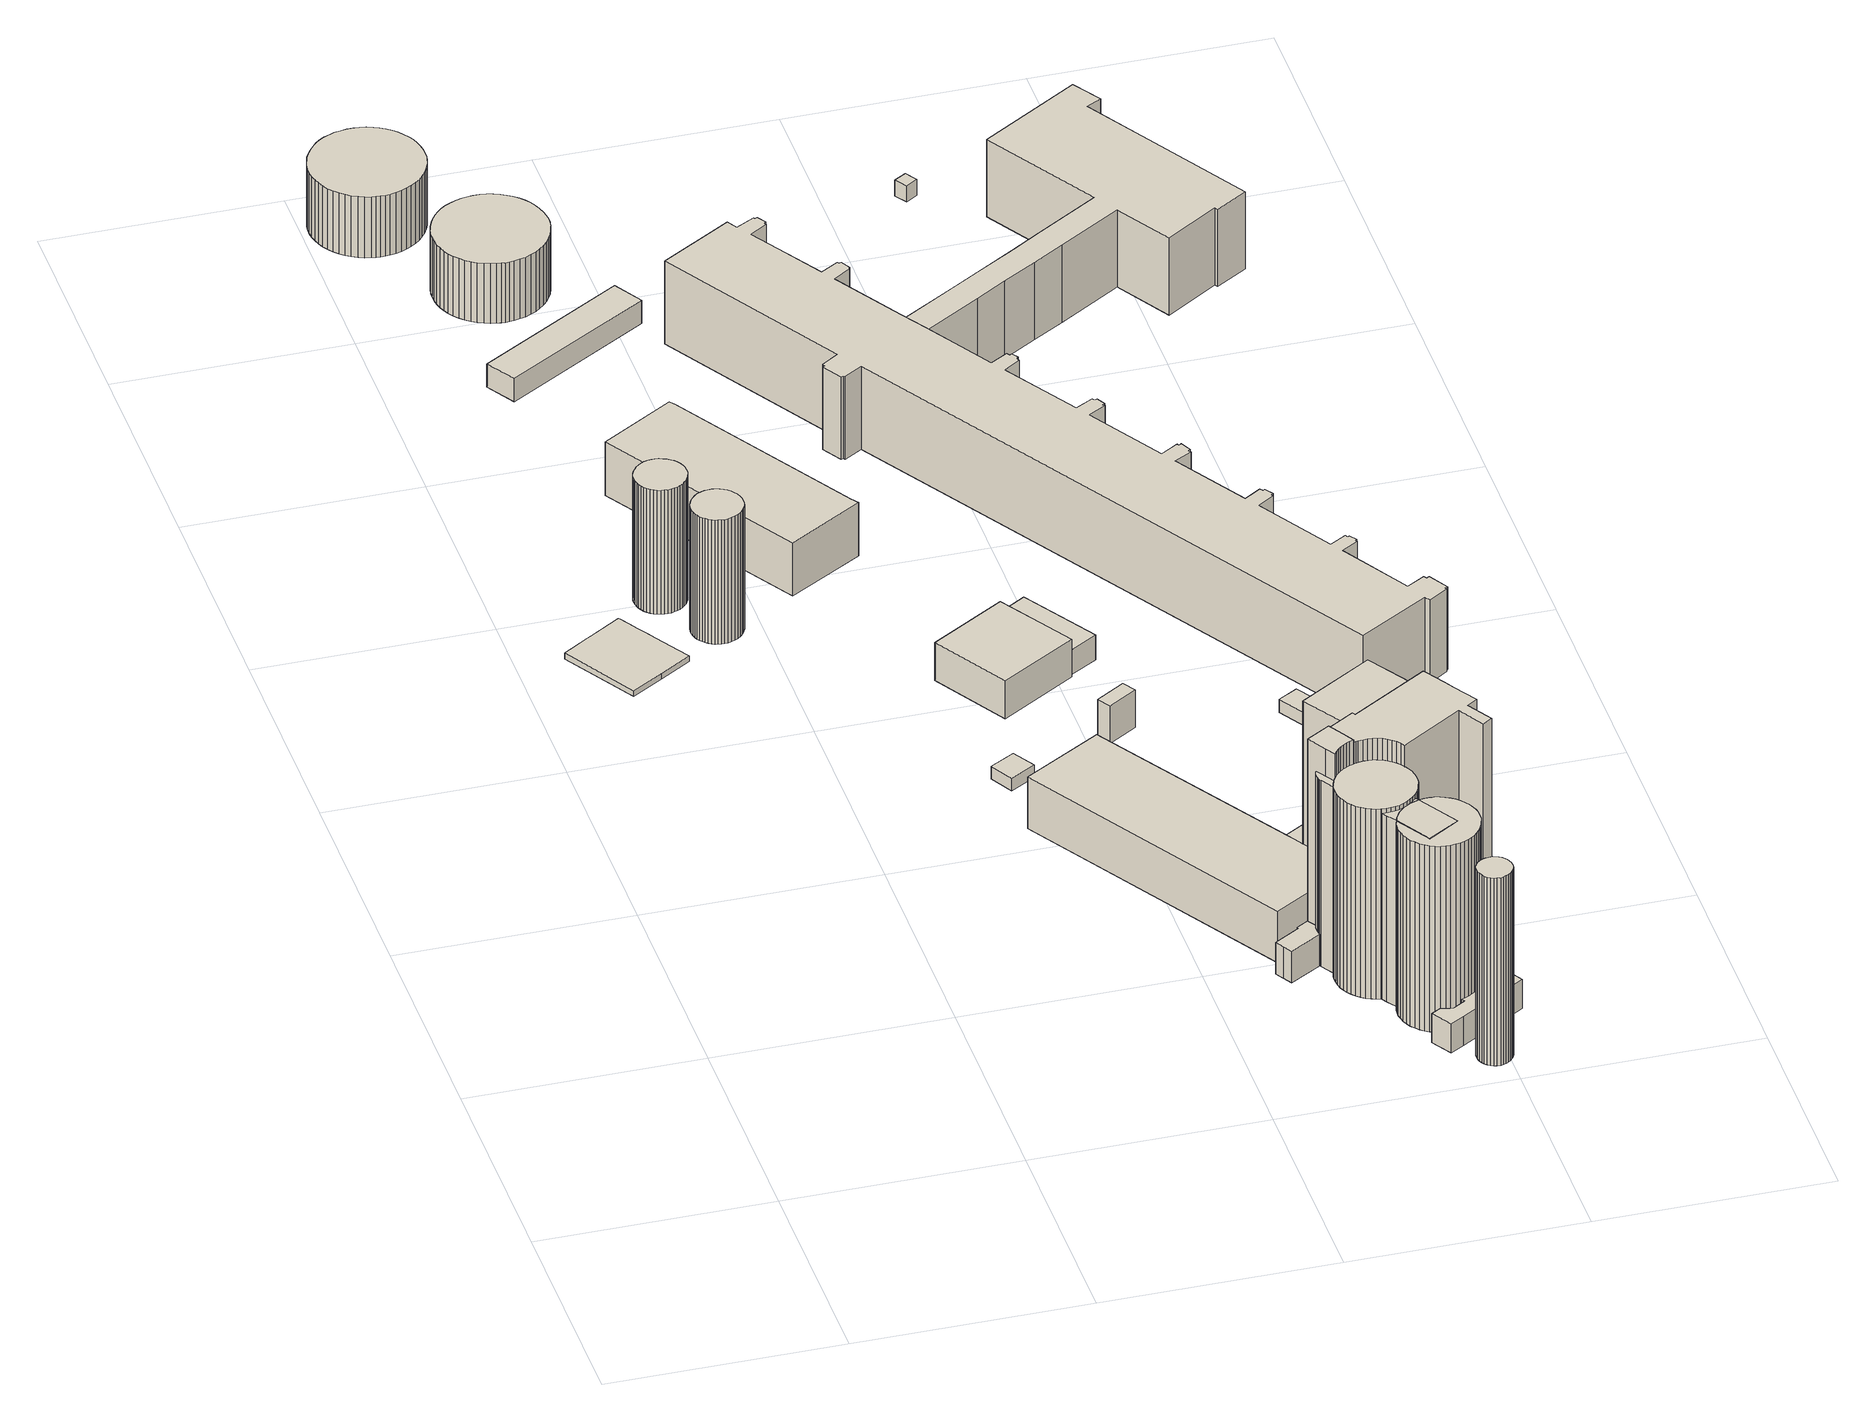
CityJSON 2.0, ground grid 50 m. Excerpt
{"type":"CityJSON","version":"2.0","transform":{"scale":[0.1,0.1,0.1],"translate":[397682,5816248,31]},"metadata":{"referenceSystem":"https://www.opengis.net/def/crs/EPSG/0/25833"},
"CityObjects":{
"building1":{"type":"Building","attributes":{"Gemeindeschluessel":"11000011","BezugspunktDach":"2200","function":"31001_2200","measuredHeight":2.15,"storeysAboveGround":1},"address":[{"country":"Germany","locality":"Berlin","thoroughfareNumber":"5 (4)","thoroughfareName":"Köpenicker Chaussee"}],"geometry":[{"type":"Solid","lod":"1","boundaries":[[[[0,1,2,3,4,5,6,7,8,9,10,11,12,13]],[[14,15,16,17,18,19,20,21,22,23,24,25,26,27]],[[14,27,13,12]],[[15,14,12,11]],[[16,15,11,10]],[[17,16,10,9]],[[18,17,9,8]],[[19,18,8,7]],[[20,19,7,6]],[[21,20,6,5]],[[22,21,5,4]],[[23,22,4,3]],[[24,23,3,2]],[[25,24,2,1]],[[26,25,1,0]],[[27,26,0,13]]]]}]},
"building2":{"type":"Building","attributes":{"Gemeindeschluessel":"11000011","BezugspunktDach":"2200","function":"31001_2600","measuredHeight":29.47,"storeysAboveGround":4},"address":[{"country":"Germany","locality":"Berlin","thoroughfareNumber":"5 (17)","thoroughfareName":"Köpenicker Chaussee"}],"geometry":[{"type":"Solid","lod":"1","boundaries":[[[[28,29,30,31,32,33,34,35,36,37,38,39,40,41,42,43,44,45,46,47,48,49,50,51,52,53,54,55,56,57,58,59,60,61,62,63,64,65,66,67,68,69,70,71,72,73]],[[74,75,76,77,78,79,80,81,82,83,84,85,86,87,88,89,90,91,92,93,94,95,96,97,98,99,100,101,102,103,104,105,106,107,108,109,110,111,112,113,114,115,116,117,118,119]],[[74,119,73,72]],[[75,74,72,71]],[[76,75,71,70]],[[77,76,70,69]],[[78,77,69,68]],[[79,78,68,67]],[[80,79,67,66]],[[81,80,66,65]],[[82,81,65,64]],[[83,82,64,63]],[[84,83,63,62]],[[85,84,62,61]],[[86,85,61,60]],[[87,86,60,59]],[[88,87,59,58]],[[89,88,58,57]],[[90,89,57,56]],[[91,90,56,55]],[[92,91,55,54]],[[93,92,54,53]],[[94,93,53,52]],[[95,94,52,51]],[[96,95,51,50]],[[97,96,50,49]],[[98,97,49,48]],[[99,98,48,47]],[[100,99,47,46]],[[101,100,46,45]],[[102,101,45,44]],[[103,102,44,43]],[[104,103,43,42]],[[105,104,42,41]],[[106,105,41,40]],[[107,106,40,39]],[[108,107,39,38]],[[109,108,38,37]],[[110,109,37,36]],[[111,110,36,35]],[[112,111,35,34]],[[113,112,34,33]],[[114,113,33,32]],[[115,114,32,31]],[[116,115,31,30]],[[117,116,30,29]],[[118,117,29,28]],[[119,118,28,73]]]]}]},
"building3":{"type":"Building","attributes":{"Gemeindeschluessel":"11000011","BezugspunktDach":"2200","function":"31001_2600","measuredHeight":29.6,"storeysAboveGround":4},"address":[{"country":"Germany","locality":"Berlin","thoroughfareNumber":"5 (18)","thoroughfareName":"Köpenicker Chaussee"}],"geometry":[{"type":"Solid","lod":"1","boundaries":[[[[120,121,122,123,124,125,126,127,128,129,130,131,132,133,134,135,136,137,138,139,140,141,142,143,144,145,146,147,148,149,150,151,152,153,154,155,156,157,158,159,160,161,162]],[[163,164,165,166,167,168,169,170,171,172,173,174,175,176,177,178,179,180,181,182,183,184,185,186,187,188,189,190,191,192,193,194,195,196,197,198,199,200,201,202,203,204,205]],[[163,205,162,161]],[[164,163,161,160]],[[165,164,160,159]],[[166,165,159,158]],[[167,166,158,157]],[[168,167,157,156]],[[169,168,156,155]],[[170,169,155,154]],[[171,170,154,153]],[[172,171,153,152]],[[173,172,152,151]],[[174,173,151,150]],[[175,174,150,149]],[[176,175,149,148]],[[177,176,148,147]],[[178,177,147,146]],[[179,178,146,145]],[[180,179,145,144]],[[181,180,144,143]],[[182,181,143,142]],[[183,182,142,141]],[[184,183,141,140]],[[185,184,140,139]],[[186,185,139,138]],[[187,186,138,137]],[[188,187,137,136]],[[189,188,136,135]],[[190,189,135,134]],[[191,190,134,133]],[[192,191,133,132]],[[193,192,132,131]],[[194,193,131,130]],[[195,194,130,129]],[[196,195,129,128]],[[197,196,128,127]],[[198,197,127,126]],[[199,198,126,125]],[[200,199,125,124]],[[201,200,124,123]],[[202,201,123,122]],[[203,202,122,121]],[[204,203,121,120]],[[205,204,120,162]]]]}]},
"building4":{"type":"Building","attributes":{"Gemeindeschluessel":"11000011","BezugspunktDach":"2200","function":"31001_2140","measuredHeight":14.52,"storeysAboveGround":3},"address":[{"country":"Germany","locality":"Berlin","thoroughfareNumber":"5 (13)","thoroughfareName":"Köpenicker Chaussee"}],"geometry":[{"type":"Solid","lod":"1","boundaries":[[[[206,207,208,209,210,211,212,213,214,215,216,217,218,219,220,221,222,223,224,225,226,227,228,229,230,231,232,233,234,235,236,237,238,239,240,241,242,243,244,245,246,247,248,249,250,251,252,253,254,255,256,257,258,259,260,261,262,263]],[[264,265,266,267,268,269,270,271,272,273,274,275,276,277,278,279,280,281,282,283,284,285,286,287,288,289,290,291,292,293,294,295,296,297,298,299,300,301,302,303,304,305,306,307,308,309,310,311,312,313,314,315,316,317,318,319,320,321]],[[264,321,263,262]],[[265,264,262,261]],[[266,265,261,260]],[[267,266,260,259]],[[268,267,259,258]],[[269,268,258,257]],[[270,269,257,256]],[[271,270,256,255]],[[272,271,255,254]],[[273,272,254,253]],[[274,273,253,252]],[[275,274,252,251]],[[276,275,251,250]],[[277,276,250,249]],[[278,277,249,248]],[[279,278,248,247]],[[280,279,247,246]],[[281,280,246,245]],[[282,281,245,244]],[[283,282,244,243]],[[284,283,243,242]],[[285,284,242,241]],[[286,285,241,240]],[[287,286,240,239]],[[288,287,239,238]],[[289,288,238,237]],[[290,289,237,236]],[[291,290,236,235]],[[292,291,235,234]],[[293,292,234,233]],[[294,293,233,232]],[[295,294,232,231]],[[296,295,231,230]],[[297,296,230,229]],[[298,297,229,228]],[[299,298,228,227]],[[300,299,227,226]],[[301,300,226,225]],[[302,301,225,224]],[[303,302,224,223]],[[304,303,223,222]],[[305,304,222,221]],[[306,305,221,220]],[[307,306,220,219]],[[308,307,219,218]],[[309,308,218,217]],[[310,309,217,216]],[[311,310,216,215]],[[312,311,215,214]],[[313,312,214,213]],[[314,313,213,212]],[[315,314,212,211]],[[316,315,211,210]],[[317,316,210,209]],[[318,317,209,208]],[[319,318,208,207]],[[320,319,207,206]],[[321,320,206,263]]]]}]},
"building5":{"type":"Building","attributes":{"Gemeindeschluessel":"11000011","BezugspunktDach":"2200","function":"31001_2142","measuredHeight":3,"storeysAboveGround":1},"address":[{"country":"Germany","locality":"Berlin","thoroughfareNumber":"9 (10)","thoroughfareName":"Köpenicker Chaussee"}],"geometry":[{"type":"Solid","lod":"1","boundaries":[[[[322,323,324,325]],[[326,327,328,329]],[[326,329,325,324]],[[327,326,324,323]],[[328,327,323,322]],[[329,328,322,325]]]]}]},
"building6":{"type":"Building","attributes":{"Gemeindeschluessel":"11000011","BezugspunktDach":"2200","function":"31001_2520","measuredHeight":12.72,"storeysAboveGround":2},"address":[{"country":"Germany","locality":"Berlin","thoroughfareNumber":"5 (1)","thoroughfareName":"Köpenicker Chaussee"}],"geometry":[{"type":"Solid","lod":"1","boundaries":[[[[330,331,332,333,334,335]],[[336,337,338,339,340,341]],[[336,341,335,334]],[[337,336,334,333]],[[338,337,333,332]],[[339,338,332,331]],[[340,339,331,330]],[[341,340,330,335]]]]}]},
"building7":{"type":"Building","attributes":{"Gemeindeschluessel":"11000011","BezugspunktDach":"2200","function":"31001_2140","measuredHeight":14.23,"storeysAboveGround":3},"address":[{"country":"Germany","locality":"Berlin","thoroughfareNumber":"5 (14)","thoroughfareName":"Köpenicker Chaussee"}],"geometry":[{"type":"Solid","lod":"1","boundaries":[[[[342,343,344,345,346,347,348,349,350,351,352,353,354,355,356,357,358,359,360,361,362,363,364,365,366,367,368,369,370,371,372,373,374,375,376,377,378,379,380,381,382,383,384,385,386,387,388,389,390,391,392,393,394,395,396,397,398,399]],[[400,401,402,403,404,405,406,407,408,409,410,411,412,413,414,415,416,417,418,419,420,421,422,423,424,425,426,427,428,429,430,431,432,433,434,435,436,437,438,439,440,441,442,443,444,445,446,447,448,449,450,451,452,453,454,455,456,457]],[[400,457,399,398]],[[401,400,398,397]],[[402,401,397,396]],[[403,402,396,395]],[[404,403,395,394]],[[405,404,394,393]],[[406,405,393,392]],[[407,406,392,391]],[[408,407,391,390]],[[409,408,390,389]],[[410,409,389,388]],[[411,410,388,387]],[[412,411,387,386]],[[413,412,386,385]],[[414,413,385,384]],[[415,414,384,383]],[[416,415,383,382]],[[417,416,382,381]],[[418,417,381,380]],[[419,418,380,379]],[[420,419,379,378]],[[421,420,378,377]],[[422,421,377,376]],[[423,422,376,375]],[[424,423,375,374]],[[425,424,374,373]],[[426,425,373,372]],[[427,426,372,371]],[[428,427,371,370]],[[429,428,370,369]],[[430,429,369,368]],[[431,430,368,367]],[[432,431,367,366]],[[433,432,366,365]],[[434,433,365,364]],[[435,434,364,363]],[[436,435,363,362]],[[437,436,362,361]],[[438,437,361,360]],[[439,438,360,359]],[[440,439,359,358]],[[441,440,358,357]],[[442,441,357,356]],[[443,442,356,355]],[[444,443,355,354]],[[445,444,354,353]],[[446,445,353,352]],[[447,446,352,351]],[[448,447,351,350]],[[449,448,350,349]],[[450,449,349,348]],[[451,450,348,347]],[[452,451,347,346]],[[453,452,346,345]],[[454,453,345,344]],[[455,454,344,343]],[[456,455,343,342]],[[457,456,342,399]]]]}]},
"building8":{"type":"Building","attributes":{"Gemeindeschluessel":"11000011","BezugspunktDach":"2200","function":"31001_2000","measuredHeight":5.5,"storeysAboveGround":1},"address":[{"country":"Germany","locality":"Berlin","thoroughfareNumber":"5 (5)","thoroughfareName":"Köpenicker Chaussee"}],"geometry":[{"type":"Solid","lod":"1","boundaries":[[[[458,459,460,461]],[[462,463,464,465]],[[462,465,461,460]],[[463,462,460,459]],[[464,463,459,458]],[[465,464,458,461]]]]}]},
"building9":{"type":"Building","attributes":{"Gemeindeschluessel":"11000011","BezugspunktDach":"2200","function":"31001_2143","measuredHeight":12.29,"storeysAboveGround":1},"address":[{"country":"Germany","locality":"Berlin","thoroughfareNumber":"9 (11)","thoroughfareName":"Köpenicker Chaussee"}],"geometry":[{"type":"Solid","lod":"1","boundaries":[[[[466,467,468,469,470,471,472]],[[473,474,475,476,477,478,479]],[[473,479,472,471]],[[474,473,471,470]],[[475,474,470,469]],[[476,475,469,468]],[[477,476,468,467]],[[478,477,467,466]],[[479,478,466,472]]]]}]},
"building10":{"type":"Building","attributes":{"Gemeindeschluessel":"11000011","BezugspunktDach":"2200","function":"31001_2000","measuredHeight":0.392,"storeysAboveGround":1},"address":[{"country":"Germany","locality":"Berlin","thoroughfareNumber":"5 (10)","thoroughfareName":"Köpenicker Chaussee"}],"geometry":[{"type":"Solid","lod":"1","boundaries":[[[[480,481,482,483,484]],[[485,486,487,488,489]],[[485,489,484,483]],[[486,485,483,482]],[[487,486,482,481]],[[488,487,481,480]],[[489,488,480,484]]]]}]},
"building11":{"type":"Building","attributes":{"Gemeindeschluessel":"11000011","function":"31001_2111"},"address":[{"country":"Germany","locality":"Berlin","thoroughfareNumber":"9 (14)","thoroughfareName":"Köpenicker Chaussee"}],"children":["building11-1","building11-2"]},
"building11-1":{"type":"BuildingPart","attributes":{"BezugspunktDach":"2200","measuredHeight":50.79,"storeysAboveGround":1},"parents":["building11"],"geometry":[{"type":"MultiSurface","lod":"1","boundaries":[[[490,491,492,493,494,495,496,497,498,499,500,501]],[[502,503,504,505,506,507,508,509,510,511,512,513]],[[502,513,501,500]],[[503,502,500,499]],[[504,503,499,498]],[[505,504,498,497]],[[506,505,497,496]],[[507,506,496,495]],[[508,507,495,494]],[[509,508,494,493]],[[510,509,493,492]],[[511,510,492,491]],[[512,511,491,490]],[[514,515,516,515,517,490,501]],[[513,518,516,515,514]],[[512,517,515,516]]]}]},
"building11-2":{"type":"BuildingPart","attributes":{"BezugspunktDach":"2200","measuredHeight":8.21,"storeysAboveGround":1},"parents":["building11"],"geometry":[{"type":"Solid","lod":"1","boundaries":[[[[519,520,521,517,515,514,522,523,524]],[[525,526,513,516,512,527,528,529,530]],[[525,530,524,523]],[[526,525,523,522]],[[513,526,522,514]],[[527,512,517,521]],[[528,527,521,520]],[[529,528,520,519]],[[530,529,519,524]],[[516,513,514,515]],[[516,515,517,512]]]]}]},
"building12":{"type":"Building","attributes":{"Gemeindeschluessel":"11000011","BezugspunktDach":"2200","function":"31001_2512","measuredHeight":9.04,"storeysAboveGround":1},"address":[{"country":"Germany","locality":"Berlin","thoroughfareNumber":"5 (111)","thoroughfareName":"Köpenicker Chaussee"}],"geometry":[{"type":"Solid","lod":"1","boundaries":[[[[531,532,533,534]],[[535,536,537,538]],[[535,538,534,533]],[[536,535,533,532]],[[537,536,532,531]],[[538,537,531,534]]]]}]},
"building13":{"type":"Building","attributes":{"Gemeindeschluessel":"11000011","BezugspunktDach":"2200","function":"31001_2140","measuredHeight":45.2,"storeysAboveGround":6},"address":[{"country":"Germany","locality":"Berlin","thoroughfareNumber":"9 (23)","thoroughfareName":"Köpenicker Chaussee"}],"geometry":[{"type":"Solid","lod":"1","boundaries":[[[[539,540,541,542,543,544,545,546,547,548,549,550,551,552,553,554,555,556,557,558,559,560,561,562,563,564,565,566,567,568,569,570,571,572,573,574,575,576,577,578,579,580,581,582,583,584,585,586,587,588,589,590,591,592,593]],[[594,595,596,597,511,510,509,508,507,506,505,504,598,599,600,601,602,603,604,605,606,607,608,609,610,611,612,613,614,615,616,617,618,619,620,621,622,623,624,625,626,627,628,629,630,631,632,633,634,635,636,637,638,639,640]],[[594,640,593,592]],[[595,594,592,591]],[[596,595,591,590]],[[597,596,590,589]],[[511,597,589,588]],[[510,511,588,587]],[[509,510,587,586]],[[508,509,586,585]],[[507,508,585,584]],[[506,507,584,583]],[[505,506,583,582]],[[504,505,582,581]],[[598,504,581,580]],[[599,598,580,579]],[[600,599,579,578]],[[601,600,578,577]],[[602,601,577,576]],[[603,602,576,575]],[[604,603,575,574]],[[605,604,574,573]],[[606,605,573,572]],[[607,606,572,571]],[[608,607,571,570]],[[609,608,570,569]],[[610,609,569,568]],[[611,610,568,567]],[[612,611,567,566]],[[613,612,566,565]],[[614,613,565,564]],[[615,614,564,563]],[[616,615,563,562]],[[617,616,562,561]],[[618,617,561,560]],[[619,618,560,559]],[[620,619,559,558]],[[621,620,558,557]],[[622,621,557,556]],[[623,622,556,555]],[[624,623,555,554]],[[625,624,554,553]],[[626,625,553,552]],[[627,626,552,551]],[[628,627,551,550]],[[629,628,550,549]],[[630,629,549,548]],[[631,630,548,547]],[[632,631,547,546]],[[633,632,546,545]],[[634,633,545,544]],[[635,634,544,543]],[[636,635,543,542]],[[637,636,542,541]],[[638,637,541,540]],[[639,638,540,539]],[[640,639,539,593]]]]}]},
"building14":{"type":"Building","attributes":{"Gemeindeschluessel":"11000011","BezugspunktDach":"2200","function":"31001_2111","measuredHeight":44.34,"storeysAboveGround":1},"address":[{"country":"Germany","locality":"Berlin","thoroughfareNumber":"9 (15)","thoroughfareName":"Köpenicker Chaussee"}],"geometry":[{"type":"Solid","lod":"1","boundaries":[[[[641,642,643,644,645,646,647,648,649,650,651,652,653,654,655,656,657,658,659,660,661,662,663,664,665,666,667,668,669,670,671]],[[672,673,674,675,676,677,678,679,680,681,682,503,683,684,685,686,687,598,619,688,689,690,691,692,629,693,596,694,527,695,696]],[[672,696,671,670]],[[673,672,670,669]],[[674,673,669,668]],[[675,674,668,667]],[[676,675,667,666]],[[677,676,666,665]],[[678,677,665,664]],[[679,678,664,663]],[[680,679,663,662]],[[681,680,662,661]],[[682,681,661,660]],[[503,682,660,659]],[[683,503,659,658]],[[684,683,658,657]],[[685,684,657,656]],[[686,685,656,655]],[[687,686,655,654]],[[598,687,654,653]],[[619,598,653,652]],[[688,619,652,651]],[[689,688,651,650]],[[690,689,650,649]],[[691,690,649,648]],[[692,691,648,647]],[[629,692,647,646]],[[693,629,646,645]],[[596,693,645,644]],[[694,596,644,643]],[[527,694,643,642]],[[695,527,642,641]],[[696,695,641,671]]]]}]},
"building15":{"type":"Building","attributes":{"Gemeindeschluessel":"11000011","BezugspunktDach":"2200","function":"31001_2143","measuredHeight":10.13,"storeysAboveGround":1},"address":[{"country":"Germany","locality":"Berlin","thoroughfareNumber":"9 (9)","thoroughfareName":"Köpenicker Chaussee"}],"geometry":[{"type":"Solid","lod":"1","boundaries":[[[[697,698,699,700]],[[701,702,703,704]],[[701,704,700,699]],[[702,701,699,698]],[[703,702,698,697]],[[704,703,697,700]]]]}]},
"building16":{"type":"Building","attributes":{"Gemeindeschluessel":"11000011","BezugspunktDach":"2200","function":"31001_2140","measuredHeight":44.37,"storeysAboveGround":6},"address":[{"country":"Germany","locality":"Berlin","thoroughfareNumber":"9 (24)","thoroughfareName":"Köpenicker Chaussee"}],"geometry":[{"type":"Solid","lod":"1","boundaries":[[[[705,706,707,708,709,710,711,712,713,714,715,716,717,718,719,720,721,722,723,724,725,726,727,728,729,730,731,732,733,734,735,736,737,738,739,740,741,742,651,743,744,745,746,747,748,749,750,648,751,752,753]],[[754,755,691,756,757,758,759,760,622,761,762,688,763,764,765,766,767,768,769,770,771,772,773,774,775,776,777,778,779,780,781,782,783,784,785,786,787,788,789,790,791,792,793,794,795,796,797,798,799,800,801]],[[754,801,753,752]],[[755,754,752,751]],[[691,755,751,648]],[[756,691,648,750]],[[757,756,750,749]],[[758,757,749,748]],[[759,758,748,747]],[[760,759,747,746]],[[622,760,746,745]],[[761,622,745,744]],[[762,761,744,743]],[[688,762,743,651]],[[763,688,651,742]],[[764,763,742,741]],[[765,764,741,740]],[[766,765,740,739]],[[767,766,739,738]],[[768,767,738,737]],[[769,768,737,736]],[[770,769,736,735]],[[771,770,735,734]],[[772,771,734,733]],[[773,772,733,732]],[[774,773,732,731]],[[775,774,731,730]],[[776,775,730,729]],[[777,776,729,728]],[[778,777,728,727]],[[779,778,727,726]],[[780,779,726,725]],[[781,780,725,724]],[[782,781,724,723]],[[783,782,723,722]],[[784,783,722,721]],[[785,784,721,720]],[[786,785,720,719]],[[787,786,719,718]],[[788,787,718,717]],[[789,788,717,716]],[[790,789,716,715]],[[791,790,715,714]],[[792,791,714,713]],[[793,792,713,712]],[[794,793,712,711]],[[795,794,711,710]],[[796,795,710,709]],[[797,796,709,708]],[[798,797,708,707]],[[799,798,707,706]],[[800,799,706,705]],[[801,800,705,753]]]]}]},
"building17":{"type":"Building","attributes":{"Gemeindeschluessel":"11000011","BezugspunktDach":"2200","function":"31001_2142","measuredHeight":44.65,"storeysAboveGround":2},"address":[{"country":"Germany","locality":"Berlin","thoroughfareNumber":"9 (27)","thoroughfareName":"Köpenicker Chaussee"}],"geometry":[{"type":"Solid","lod":"1","boundaries":[[[[802,803,804,805,806,807,808,809,810,811,812,813,814,815,816,817,818,819,820,821,822,823,824,825,826,827,828,829,830,831,832,833,834,835,836]],[[837,838,839,840,841,842,843,844,845,846,847,848,849,850,851,852,853,854,855,856,857,858,859,860,861,862,863,864,865,866,867,868,869,870,871]],[[837,871,836,835]],[[838,837,835,834]],[[839,838,834,833]],[[840,839,833,832]],[[841,840,832,831]],[[842,841,831,830]],[[843,842,830,829]],[[844,843,829,828]],[[845,844,828,827]],[[846,845,827,826]],[[847,846,826,825]],[[848,847,825,824]],[[849,848,824,823]],[[850,849,823,822]],[[851,850,822,821]],[[852,851,821,820]],[[853,852,820,819]],[[854,853,819,818]],[[855,854,818,817]],[[856,855,817,816]],[[857,856,816,815]],[[858,857,815,814]],[[859,858,814,813]],[[860,859,813,812]],[[861,860,812,811]],[[862,861,811,810]],[[863,862,810,809]],[[864,863,809,808]],[[865,864,808,807]],[[866,865,807,806]],[[867,866,806,805]],[[868,867,805,804]],[[869,868,804,803]],[[870,869,803,802]],[[871,870,802,836]]]]}]},
"building18":{"type":"Building","attributes":{"Gemeindeschluessel":"11000011","BezugspunktDach":"2200","function":"31001_2512","measuredHeight":6.34,"storeysAboveGround":1},"address":[{"country":"Germany","locality":"Berlin","thoroughfareNumber":"5 (2)","thoroughfareName":"Köpenicker Chaussee"}],"geometry":[{"type":"Solid","lod":"1","boundaries":[[[[872,873,874,875]],[[876,877,878,879]],[[876,879,875,874]],[[877,876,874,873]],[[878,877,873,872]],[[879,878,872,875]]]]}]},
"building19":{"type":"Building","attributes":{"Gemeindeschluessel":"11000011","BezugspunktDach":"2200","function":"31001_2111","measuredHeight":6.97,"storeysAboveGround":1},"address":[{"country":"Germany","locality":"Berlin","thoroughfareNumber":"9 (17)","thoroughfareName":"Köpenicker Chaussee"}],"geometry":[{"type":"Solid","lod":"1","boundaries":[[[[880,881,882,883,884,885,886,887,888,889,890,891,892,893,894,895]],[[896,897,898,899,900,901,902,903,904,905,906,907,908,909,910,911]],[[896,911,895,894]],[[897,896,894,893]],[[898,897,893,892]],[[899,898,892,891]],[[900,899,891,890]],[[901,900,890,889]],[[902,901,889,888]],[[903,902,888,887]],[[904,903,887,886]],[[905,904,886,885]],[[906,905,885,884]],[[907,906,884,883]],[[908,907,883,882]],[[909,908,882,881]],[[910,909,881,880]],[[911,910,880,895]]]]}]},
"building20":{"type":"Building","attributes":{"Gemeindeschluessel":"11000011","function":"31001_2111"},"address":[{"country":"Germany","locality":"Berlin","thoroughfareNumber":"9 (12)","thoroughfareName":"Köpenicker Chaussee"}],"children":["building20-1","building20-2","building20-3"]},
"building20-1":{"type":"BuildingPart","attributes":{"BezugspunktDach":"2200","measuredHeight":45.96,"storeysAboveGround":1},"parents":["building20"],"geometry":[{"type":"MultiSurface","lod":"1","boundaries":[[[912,913,914,915,916,917,918,919]],[[920,921,922,923,924,925,926,927]],[[928,929,930,919,918]],[[931,932,933,918,917]],[[922,921,917,916]],[[923,922,916,915]],[[924,923,915,914]],[[925,924,914,913]],[[926,925,913,912]],[[927,926,912,919]],[[920,927,930,929,928]],[[921,920,933,932,931]]]}]},
"building20-2":{"type":"BuildingPart","attributes":{"BezugspunktDach":"2200","measuredHeight":9.56,"storeysAboveGround":1},"parents":["building20"],"geometry":[{"type":"MultiSurface","lod":"1","boundaries":[[[931,934,935,932]],[[936,937,938,939]],[[937,936,935,934]],[[938,937,934,931]],[[939,938,931,921,920,940]],[[939,920,932,935,936]],[[940,920,921,931,932]]]}]},
"building20-3":{"type":"BuildingPart","attributes":{"BezugspunktDach":"2200","measuredHeight":12.57,"storeysAboveGround":1},"parents":["building20"],"geometry":[{"type":"MultiSurface","lod":"1","boundaries":[[[929,941,942,943,944]],[[945,946,936,947,948]],[[945,948,944,943]],[[946,945,943,942]],[[936,946,942,941]],[[947,939,932,935,936,941,928,920,927]],[[948,947,929,944]],[[927,920,928,929]],[[936,935,932,939]]]}]},
"building21":{"type":"Building","attributes":{"Gemeindeschluessel":"11000011","BezugspunktDach":"2200","function":"31001_2111","measuredHeight":50.48,"storeysAboveGround":1},"address":[{"country":"Germany","locality":"Berlin","thoroughfareNumber":"9 (13)","thoroughfareName":"Köpenicker Chaussee"}],"geometry":[{"type":"Solid","lod":"1","boundaries":[[[[949,950,951,952,953,954,955,956,957,958,959,960,961,962,963,964,965,966,967,968,969,970,971,972,973]],[[974,975,976,977,978,979,980,981,982,983,984,985,986,987,988,989,990,991,992,993,994,995,996,997,998]],[[974,998,973,972]],[[975,974,972,971]],[[976,975,971,970]],[[977,976,970,969]],[[978,977,969,968]],[[979,978,968,967]],[[980,979,967,966]],[[981,980,966,965]],[[982,981,965,964]],[[983,982,964,963]],[[984,983,963,962]],[[985,984,962,961]],[[986,985,961,960]],[[987,986,960,959]],[[988,987,959,958]],[[989,988,958,957]],[[990,989,957,956]],[[991,990,956,955]],[[992,991,955,954]],[[993,992,954,953]],[[994,993,953,952]],[[995,994,952,951]],[[996,995,951,950]],[[997,996,950,949]],[[998,997,949,973]]]]}]},
"building22":{"type":"Building","attributes":{"Gemeindeschluessel":"11000011","BezugspunktDach":"2200","function":"31001_2522","measuredHeight":19.67,"storeysAboveGround":4},"address":[{"country":"Germany","locality":"Berlin","thoroughfareNumber":"5, 6, 7, 8","thoroughfareName":"Köpenicker Chaussee"}],"geometry":[{"type":"Solid","lod":"1","boundaries":[[[[999,1000,1001,1002,1003,1004,1005,1006,1007,1008,1009,1010,1011,1012,1013,1014,1015,1016,1017,1018,1019,1020,1021,1022,1023,1024,1025,1026,1027,1028,1029,1030,1031,1032,1033,1034,1035,1036,1037,1038,1039,1040,1041,1042,1043,1044,1045,1046,1047,1048,1049,1050,1051,1052,1053,1054,1055,1056,1057,1058,1059,1060,1061,1062,1063,1064,1065,1066,1067,1068,1069,1070,1071,1072,1073,1074,1075,1076]],[[1077,1078,1079,1080,1081,1082,1083,1084,1085,1086,1087,1088,1089,1090,1091,1092,1093,1094,1095,1096,1097,1098,1099,1100,1101,1102,1103,1104,1105,1106,1107,1108,1109,1110,1111,1112,1113,1114,1115,1116,1117,1118,1119,1120,1121,1122,1123,1124,1125,1126,1127,1128,1129,1130,1131,1132,1133,1134,1135,1136,1137,1138,1139,1140,1141,1142,1143,1144,1145,1146,1147,1148,1149,1150,1151,1152,1153,1154]],[[1077,1154,1076,1075]],[[1078,1077,1075,1074]],[[1079,1078,1074,1073]],[[1080,1079,1073,1072]],[[1081,1080,1072,1071]],[[1082,1081,1071,1070]],[[1083,1082,1070,1069]],[[1084,1083,1069,1068]],[[1085,1084,1068,1067]],[[1086,1085,1067,1066]],[[1087,1086,1066,1065]],[[1088,1087,1065,1064]],[[1089,1088,1064,1063]],[[1090,1089,1063,1062]],[[1091,1090,1062,1061]],[[1092,1091,1061,1060]],[[1093,1092,1060,1059]],[[1094,1093,1059,1058]],[[1095,1094,1058,1057]],[[1096,1095,1057,1056]],[[1097,1096,1056,1055]],[[1098,1097,1055,1054]],[[1099,1098,1054,1053]],[[1100,1099,1053,1052]],[[1101,1100,1052,1051]],[[1102,1101,1051,1050]],[[1103,1102,1050,1049]],[[1104,1103,1049,1048]],[[1105,1104,1048,1047]],[[1106,1105,1047,1046]],[[1107,1106,1046,1045]],[[1108,1107,1045,1044]],[[1109,1108,1044,1043]],[[1110,1109,1043,1042]],[[1111,1110,1042,1041]],[[1112,1111,1041,1040]],[[1113,1112,1040,1039]],[[1114,1113,1039,1038]],[[1115,1114,1038,1037]],[[1116,1115,1037,1036]],[[1117,1116,1036,1035]],[[1118,1117,1035,1034]],[[1119,1118,1034,1033]],[[1120,1119,1033,1032]],[[1121,1120,1032,1031]],[[1122,1121,1031,1030]],[[1123,1122,1030,1029]],[[1124,1123,1029,1028]],[[1125,1124,1028,1027]],[[1126,1125,1027,1026]],[[1127,1126,1026,1025]],[[1128,1127,1025,1024]],[[1129,1128,1024,1023]],[[1130,1129,1023,1022]],[[1131,1130,1022,1021]],[[1132,1131,1021,1020]],[[1133,1132,1020,1019]],[[1134,1133,1019,1018]],[[1135,1134,1018,1017]],[[1136,1135,1017,1016]],[[1137,1136,1016,1015]],[[1138,1137,1015,1014]],[[1139,1138,1014,1013]],[[1140,1139,1013,1012]],[[1141,1140,1012,1011]],[[1142,1141,1011,1010]],[[1143,1142,1010,1009]],[[1144,1143,1009,1008]],[[1145,1144,1008,1007]],[[1146,1145,1007,1006]],[[1147,1146,1006,1005]],[[1148,1147,1005,1004]],[[1149,1148,1004,1003]],[[1150,1149,1003,1002]],[[1151,1150,1002,1001]],[[1152,1151,1001,1000]],[[1153,1152,1000,999]],[[1154,1153,999,1076]]]]}]},
"building23":{"type":"Building","attributes":{"Gemeindeschluessel":"11000011","BezugspunktDach":"2200","function":"31001_2120","measuredHeight":3.02,"storeysAboveGround":1},"address":[{"country":"Germany","locality":"Berlin","thoroughfareNumber":"5 (21)","thoroughfareName":"Köpenicker Chaussee"}],"geometry":[{"type":"Solid","lod":"1","boundaries":[[[[1155,1156,1157,1158]],[[1159,1160,1161,1162]],[[1159,1162,1158,1157]],[[1160,1159,1157,1156]],[[1161,1160,1156,1155]],[[1162,1161,1155,1158]]]]}]},
"building24":{"type":"Building","attributes":{"Gemeindeschluessel":"11000011","BezugspunktDach":"2200","function":"31001_2523","measuredHeight":3.76,"storeysAboveGround":1},"address":[{"country":"Germany","locality":"Berlin","thoroughfareNumber":"42 (3)","thoroughfareName":"Köpenicker Chaussee"}],"geometry":[{"type":"Solid","lod":"1","boundaries":[[[[1163,1164,1165,1166]],[[1167,1168,1169,1170]],[[1167,1170,1166,1165]],[[1168,1167,1165,1164]],[[1169,1168,1164,1163]],[[1170,1169,1163,1166]]]]}]},
"building25":{"type":"Building","attributes":{"Gemeindeschluessel":"11000011","BezugspunktDach":"2200","function":"31001_2020","measuredHeight":18.36,"storeysAboveGround":4},"address":[{"country":"Germany","locality":"Berlin","thoroughfareNumber":"42 (112)","thoroughfareName":"Köpenicker Chaussee"}],"geometry":[{"type":"Solid","lod":"1","boundaries":[[[[1171,1172,1173,1174,1175,1176,1177,1178,1179,1180,1181,1182,1183,1184,1185,1186,1187,1188,1189,1190]],[[1191,1192,1193,1194,1195,1196,1197,1198,1199,1200,1201,1202,1203,1204,1205,1206,1207,1208,1209,1210]],[[1191,1210,1190,1189]],[[1192,1191,1189,1188]],[[1193,1192,1188,1187]],[[1194,1193,1187,1186]],[[1195,1194,1186,1185]],[[1196,1195,1185,1184]],[[1197,1196,1184,1183]],[[1198,1197,1183,1182]],[[1199,1198,1182,1181]],[[1200,1199,1181,1180]],[[1201,1200,1180,1179]],[[1202,1201,1179,1178]],[[1203,1202,1178,1177]],[[1204,1203,1177,1176]],[[1205,1204,1176,1175]],[[1206,1205,1175,1174]],[[1207,1206,1174,1173]],[[1208,1207,1173,1172]],[[1209,1208,1172,1171]],[[1210,1209,1171,1190]]]]}]}
},
"vertices":[
[195,1709,23],[263,1751,23],[331,1793,23],[328,1797,23],[316,1816,23],[284,1869,23],[273,1887,23],[259,1909,23],[249,1926,23],[235,1949,23],[233,1952,23],[166,1910,23],[156,1904,23],[100,1868,23],[156,1904,9],[166,1910,9],[233,1952,9],[235,1949,9],[249,1926,9],[259,1909,9],[273,1887,9],[284,1869,9],[316,1816,9],[328,1797,9],[331,1793,9],[263,1751,9],[195,1709,9],[100,1868,9],
[275,1982,322],[277,1974,322],[279,1968,322],[282,1962,322],[285,1956,322],[290,1951,322],[295,1946,322],[301,1942,322],[308,1939,322],[315,1937,322],[322,1936,322],[329,1935,322],[336,1936,322],[343,1938,322],[349,1940,322],[355,1943,322],[361,1947,322],[366,1951,322],[371,1956,322],[374,1962,322],[377,1967,322],[379,1973,322],[381,1980,322],[382,1986,322],[381,1992,322],[381,1999,322],[379,2006,322],[376,2013,322],[372,2020,322],[367,2026,322],[361,2031,322],[354,2035,322],[347,2038,322],[340,2041,322],[332,2042,322],[325,2042,322],[317,2041,322],[309,2039,322],[302,2035,322],[296,2031,322],[290,2026,322],[285,2019,322],[280,2013,322],[277,2005,322],[275,1998,322],[275,1990,322],[275,1998,27],[277,2005,27],[280,2013,27],[285,2019,27],[290,2026,27],[296,2031,27],[302,2035,27],[309,2039,27],[317,2041,27],[325,2042,27],[332,2042,27],[340,2041,27],[347,2038,27],[354,2035,27],[361,2031,27],[367,2026,27],[372,2020,27],[376,2013,27],[379,2006,27],[381,1999,27],[381,1992,27],[382,1986,27],[381,1980,27],[379,1973,27],[377,1967,27],[374,1962,27],[371,1956,27],[366,1951,27],[361,1947,27],[355,1943,27],[349,1940,27],[343,1938,27],[336,1936,27],[329,1935,27],[322,1936,27],[315,1937,27],[308,1939,27],[301,1942,27],[295,1946,27],[290,1951,27],[285,1956,27],[282,1962,27],[279,1968,27],[277,1974,27],[275,1982,27],[275,1990,27],
[355,1850,322],[357,1842,322],[359,1836,322],[363,1831,322],[367,1826,322],[371,1822,322],[376,1818,322],[382,1814,322],[388,1811,322],[394,1810,322],[401,1808,322],[407,1808,322],[414,1809,322],[422,1811,322],[430,1814,322],[437,1818,322],[443,1823,322],[449,1830,322],[453,1837,322],[457,1844,322],[459,1852,322],[459,1861,322],[459,1869,322],[457,1877,322],[454,1885,322],[449,1892,322],[445,1898,322],[439,1903,322],[433,1907,322],[426,1910,322],[418,1913,322],[411,1914,322],[403,1914,322],[395,1913,322],[387,1910,322],[379,1907,322],[373,1902,322],[367,1896,322],[362,1890,322],[358,1882,322],[355,1875,322],[354,1867,322],[353,1858,322],[354,1867,27],[355,1875,27],[358,1882,27],[362,1890,27],[367,1896,27],[373,1902,27],[379,1907,27],[387,1910,27],[395,1913,27],[403,1914,27],[411,1914,27],[418,1913,27],[426,1910,27],[433,1907,27],[439,1903,27],[445,1898,27],[449,1892,27],[454,1885,27],[457,1877,27],[459,1869,27],[459,1861,27],[459,1852,27],[457,1844,27],[453,1837,27],[449,1830,27],[443,1823,27],[437,1818,27],[430,1814,27],[422,1811,27],[414,1809,27],[407,1808,27],[401,1808,27],[394,1810,27],[388,1811,27],[382,1814,27],[376,1818,27],[371,1822,27],[367,1826,27],[363,1831,27],[359,1836,27],[357,1842,27],[355,1850,27],[353,1858,27],
[6,3330,181],[9,3317,181],[13,3305,181],[18,3293,181],[25,3282,181],[33,3272,181],[42,3262,181],[52,3254,181],[62,3247,181],[74,3241,181],[86,3236,181],[99,3233,181],[108,3231,181],[117,3230,181],[127,3230,181],[136,3231,181],[149,3233,181],[161,3237,181],[173,3242,181],[184,3248,181],[195,3256,181],[205,3264,181],[213,3274,181],[221,3284,181],[228,3296,181],[233,3307,181],[236,3320,181],[239,3333,181],[240,3345,181],[239,3358,181],[237,3371,181],[234,3384,181],[230,3396,181],[224,3407,181],[216,3418,181],[208,3428,181],[199,3437,181],[188,3445,181],[177,3452,181],[166,3457,181],[153,3461,181],[141,3464,181],[128,3465,181],[115,3465,181],[102,3463,181],[89,3461,181],[77,3456,181],[65,3451,181],[54,3444,181],[44,3436,181],[35,3426,181],[27,3416,181],[20,3405,181],[14,3394,181],[10,3381,181],[7,3369,181],[5,3356,181],[5,3343,181],[5,3356,36],[7,3369,36],[10,3381,36],[14,3394,36],[20,3405,36],[27,3416,36],[35,3426,36],[44,3436,36],[54,3444,36],[65,3451,36],[77,3456,36],[89,3461,36],[102,3463,36],[115,3465,36],[128,3465,36],[141,3464,36],[153,3461,36],[166,3457,36],[177,3452,36],[188,3445,36],[199,3437,36],[208,3428,36],[216,3418,36],[224,3407,36],[230,3396,36],[234,3384,36],[237,3371,36],[239,3358,36],[240,3345,36],[239,3333,36],[236,3320,36],[233,3307,36],[228,3296,36],[221,3284,36],[213,3274,36],[205,3264,36],[195,3256,36],[184,3248,36],[173,3242,36],[161,3237,36],[149,3233,36],[136,3231,36],[127,3230,36],[117,3230,36],[108,3231,36],[99,3233,36],[86,3236,36],[74,3241,36],[62,3247,36],[52,3254,36],[42,3262,36],[33,3272,36],[25,3282,36],[18,3293,36],[13,3305,36],[9,3317,36],[6,3330,36],[5,3343,36],
[800,1154,75],[855,1185,75],[826,1234,75],[773,1204,75],[826,1234,45],[855,1185,45],[800,1154,45],[773,1204,45],
[575,1916,161],[735,2011,161],[724,2026,161],[483,2426,161],[474,2438,161],[317,2342,161],[474,2438,34],[483,2426,34],[724,2026,34],[735,2011,34],[575,1916,34],[317,2342,34],
[176,3060,178],[178,3047,178],[181,3034,178],[186,3022,178],[191,3011,178],[198,3000,178],[207,2990,178],[216,2981,178],[226,2973,178],[237,2967,178],[249,2961,178],[261,2957,178],[273,2954,178],[282,2953,178],[290,2952,178],[299,2953,178],[308,2953,178],[321,2956,178],[333,2959,178],[345,2965,178],[357,2971,178],[367,2979,178],[377,2988,178],[386,2998,178],[393,3009,178],[400,3020,178],[404,3032,178],[408,3045,178],[410,3058,178],[411,3071,178],[410,3084,178],[407,3097,178],[403,3110,178],[398,3122,178],[392,3134,178],[384,3144,178],[375,3154,178],[365,3163,178],[354,3170,178],[343,3176,178],[330,3181,178],[318,3185,178],[305,3187,178],[291,3187,178],[279,3186,178],[266,3184,178],[254,3180,178],[242,3175,178],[230,3169,178],[220,3162,178],[210,3153,178],[202,3144,178],[194,3133,178],[188,3122,178],[183,3110,178],[179,3098,178],[177,3085,178],[176,3073,178],[177,3085,36],[179,3098,36],[183,3110,36],[188,3122,36],[194,3133,36],[202,3144,36],[210,3153,36],[220,3162,36],[230,3169,36],[242,3175,36],[254,3180,36],[266,3184,36],[279,3186,36],[291,3187,36],[305,3187,36],[318,3185,36],[330,3181,36],[343,3176,36],[354,3170,36],[365,3163,36],[375,3154,36],[384,3144,36],[392,3134,36],[398,3122,36],[403,3110,36],[407,3097,36],[410,3084,36],[411,3071,36],[410,3058,36],[408,3045,36],[404,3032,36],[400,3020,36],[393,3009,36],[386,2998,36],[377,2988,36],[367,2979,36],[357,2971,36],[345,2965,36],[333,2959,36],[321,2956,36],[308,2953,36],[299,2953,36],[290,2952,36],[282,2953,36],[273,2954,36],[261,2957,36],[249,2961,36],[237,2967,36],[226,2973,36],[216,2981,36],[207,2990,36],[198,3000,36],[191,3011,36],[186,3022,36],[181,3034,36],[178,3047,36],[176,3060,36],[176,3073,36],
[234,2693,89],[544,2879,89],[507,2941,89],[196,2755,89],[507,2941,34],[544,2879,34],[234,2693,34],[196,2755,34],
[1141,461,164],[1304,559,164],[1312,564,164],[1250,666,164],[1223,709,164],[965,1129,164],[797,1029,164],[965,1129,41],[1223,709,41],[1250,666,41],[1312,564,41],[1304,559,41],[1141,461,41],[797,1029,41],
[309,3214,40],[353,3203,40],[364,3210,40],[332,3264,40],[295,3242,40],[332,3264,36],[364,3210,36],[353,3203,36],[309,3214,36],[295,3242,36],
[1230,434,552],[1243,413,552],[1248,420,552],[1254,426,552],[1260,432,552],[1267,437,552],[1274,441,552],[1282,445,552],[1290,447,552],[1275,474,552],[1256,506,552],[1205,475,552],[1256,506,44],[1275,474,44],[1290,447,44],[1282,445,44],[1274,441,44],[1267,437,44],[1260,432,44],[1254,426,44],[1248,420,44],[1243,413,44],[1230,434,44],[1205,475,44],[1205,475,119],[1219,453,119],[1219,453,44],[1230,434,119],[1216,458,44],
[1136,404,119],[1147,385,119],[1215,425,119],[1180,460,119],[1181,456,119],[1125,422,119],[1181,456,44],[1180,460,44],[1215,425,44],[1147,385,44],[1136,404,44],[1125,422,44],
[861,1412,119],[1024,1512,119],[925,1672,119],[765,1574,119],[925,1672,29],[1024,1512,29],[861,1412,29],[765,1574,29],
[1231,353,496],[1233,343,496],[1237,333,496],[1242,324,496],[1248,316,496],[1255,308,496],[1263,301,496],[1271,295,496],[1281,291,496],[1290,287,496],[1300,285,496],[1301,285,496],[1310,284,496],[1320,285,496],[1329,286,496],[1338,288,496],[1347,292,496],[1355,296,496],[1363,302,496],[1370,308,496],[1377,315,496],[1383,323,496],[1388,332,496],[1391,342,496],[1394,352,496],[1395,362,496],[1395,372,496],[1394,382,496],[1392,392,496],[1388,401,496],[1383,410,496],[1378,418,496],[1371,426,496],[1364,432,496],[1356,438,496],[1348,443,496],[1338,446,496],[1329,449,496],[1319,450,496],[1310,450,496],[1300,449,496],[1296,448,496],[1290,447,496],[1282,445,496],[1274,441,496],[1267,437,496],[1260,432,496],[1254,426,496],[1248,420,496],[1243,413,496],[1238,404,496],[1234,394,496],[1231,384,496],[1230,374,496],[1230,364,496],[1230,374,44],[1231,384,44],[1234,394,44],[1238,404,44],[1296,448,44],[1300,449,44],[1310,450,44],[1319,450,44],[1329,449,44],[1338,446,44],[1348,443,44],[1356,438,44],[1364,432,44],[1371,426,44],[1378,418,44],[1383,410,44],[1388,401,44],[1392,392,44],[1394,382,44],[1395,372,44],[1395,362,44],[1394,352,44],[1391,342,44],[1388,332,44],[1383,323,44],[1377,315,44],[1370,308,44],[1363,302,44],[1355,296,44],[1347,292,44],[1338,288,44],[1329,286,44],[1320,285,44],[1310,284,44],[1301,285,44],[1300,285,44],[1290,287,44],[1281,291,44],[1271,295,44],[1263,301,44],[1255,308,44],[1248,316,44],[1242,324,44],[1237,333,44],[1233,343,44],[1231,353,44],[1230,364,44],
[1214,429,487],[1215,425,487],[1217,422,487],[1234,394,487],[1268,337,487],[1300,285,487],[1307,273,487],[1321,252,487],[1367,176,487],[1435,219,487],[1382,307,487],[1377,315,487],[1296,448,487],[1286,465,487],[1282,468,487],[1281,470,487],[1280,470,487],[1279,472,487],[1275,474,487],[1268,477,487],[1261,479,487],[1253,480,487],[1246,479,487],[1239,477,487],[1232,474,487],[1226,469,487],[1221,464,487],[1217,458,487],[1215,451,487],[1213,444,487],[1213,436,487],[1213,444,44],[1215,451,44],[1217,458,44],[1221,464,44],[1226,469,44],[1232,474,44],[1239,477,44],[1246,479,44],[1253,480,44],[1261,479,44],[1268,477,44],[1279,472,44],[1280,470,44],[1281,470,44],[1282,468,44],[1286,465,44],[1382,307,44],[1435,219,44],[1367,176,44],[1321,252,44],[1307,273,44],[1268,337,44],[1217,422,44],[1214,429,44],[1213,436,44],
[1029,1256,134],[1090,1294,134],[1073,1322,134],[1011,1283,134],[1073,1322,44],[1090,1294,44],[1029,1256,44],[1011,1283,44],
[1318,211,487],[1320,200,487],[1324,191,487],[1329,181,487],[1336,173,487],[1343,165,487],[1351,158,487],[1360,153,487],[1370,148,487],[1380,145,487],[1390,143,487],[1400,143,487],[1411,144,487],[1421,146,487],[1430,149,487],[1439,153,487],[1446,158,487],[1454,163,487],[1460,170,487],[1466,177,487],[1471,185,487],[1476,194,487],[1479,204,487],[1482,215,487],[1482,225,487],[1482,236,487],[1480,246,487],[1476,256,487],[1472,266,487],[1466,275,487],[1459,283,487],[1452,290,487],[1443,296,487],[1434,301,487],[1424,305,487],[1413,308,487],[1403,309,487],[1392,309,487],[1373,304,487],[1364,301,487],[1355,296,487],[1348,291,487],[1341,284,487],[1334,277,487],[1329,269,487],[1324,261,487],[1318,242,487],[1317,232,487],[1316,221,487],[1317,232,44],[1318,242,44],[1324,261,44],[1329,269,44],[1334,277,44],[1341,284,44],[1348,291,44],[1364,301,44],[1373,304,44],[1392,309,44],[1403,309,44],[1413,308,44],[1424,305,44],[1434,301,44],[1443,296,44],[1452,290,44],[1459,283,44],[1466,275,44],[1472,266,44],[1476,256,44],[1480,246,44],[1482,236,44],[1482,225,44],[1482,215,44],[1479,204,44],[1476,194,44],[1471,185,44],[1466,177,44],[1460,170,44],[1454,163,44],[1446,158,44],[1439,153,44],[1430,149,44],[1421,146,44],[1411,144,44],[1400,143,44],[1390,143,44],[1380,145,44],[1370,148,44],[1360,153,44],[1351,158,44],[1343,165,44],[1336,173,44],[1329,181,44],[1324,191,44],[1320,200,44],[1318,211,44],[1316,221,44],
[1423,34,494],[1425,27,494],[1428,21,494],[1431,16,494],[1436,11,494],[1442,7,494],[1448,4,494],[1454,3,494],[1461,2,494],[1467,3,494],[1473,6,494],[1479,9,494],[1484,13,494],[1488,18,494],[1492,23,494],[1494,29,494],[1495,35,494],[1495,41,494],[1494,47,494],[1492,52,494],[1490,58,494],[1486,63,494],[1482,67,494],[1476,71,494],[1470,73,494],[1464,75,494],[1457,75,494],[1450,74,494],[1444,72,494],[1438,69,494],[1433,65,494],[1428,60,494],[1425,54,494],[1423,47,494],[1423,41,494],[1423,47,47],[1425,54,47],[1428,60,47],[1433,65,47],[1438,69,47],[1444,72,47],[1450,74,47],[1457,75,47],[1464,75,47],[1470,73,47],[1476,71,47],[1482,67,47],[1486,63,47],[1490,58,47],[1492,52,47],[1494,47,47],[1495,41,47],[1495,35,47],[1494,29,47],[1492,23,47],[1488,18,47],[1484,13,47],[1479,9,47],[1473,6,47],[1467,3,47],[1461,2,47],[1454,3,47],[1448,4,47],[1442,7,47],[1436,11,47],[1431,16,47],[1428,21,47],[1425,27,47],[1423,34,47],[1423,41,47],
[1024,1512,94],[1082,1547,94],[983,1708,94],[925,1672,94],[983,1708,35],[1082,1547,35],[1024,1512,35],[925,1672,35],
[1380,70,115],[1410,88,115],[1554,176,115],[1528,220,115],[1471,185,115],[1466,177,115],[1460,170,115],[1454,163,115],[1446,158,115],[1439,153,115],[1430,149,115],[1421,146,115],[1426,137,115],[1398,120,115],[1373,126,115],[1353,114,115],[1373,126,46],[1398,120,46],[1426,137,46],[1421,146,46],[1430,149,46],[1439,153,46],[1446,158,46],[1454,163,46],[1460,170,46],[1466,177,46],[1471,185,46],[1528,220,46],[1554,176,46],[1410,88,46],[1380,70,46],[1353,114,46],
[1312,564,504],[1304,559,504],[1315,543,504],[1319,536,504],[1486,640,504],[1456,689,504],[1409,765,504],[1250,666,504],[1409,765,44],[1456,689,44],[1486,640,44],[1319,536,44],[1315,543,44],[1304,559,44],[1312,564,44],[1250,666,44],[1409,765,157],[1250,666,157],[1250,666,72],[1456,689,133],[1409,765,133],[1409,765,122],
[1481,705,133],[1433,780,133],[1433,780,42],[1481,705,42],[1456,689,42],[1409,765,42],[1409,765,72],
[1433,780,157],[1407,821,157],[1315,765,157],[1223,709,157],[1315,765,42],[1407,821,42],[1250,666,42],[1223,709,42],
[1275,474,547],[1290,447,547],[1296,448,547],[1300,449,547],[1310,450,547],[1319,450,547],[1329,449,547],[1338,446,547],[1348,443,547],[1356,438,547],[1364,432,547],[1371,426,547],[1378,418,547],[1383,410,547],[1516,493,547],[1549,438,547],[1570,450,547],[1537,505,547],[1560,520,547],[1528,571,547],[1515,593,547],[1486,640,547],[1319,536,547],[1315,543,547],[1256,506,547],[1315,543,42],[1319,536,42],[1486,640,42],[1515,593,42],[1528,571,42],[1560,520,42],[1537,505,42],[1570,450,42],[1549,438,42],[1516,493,42],[1383,410,42],[1378,418,42],[1371,426,42],[1364,432,42],[1356,438,42],[1348,443,42],[1338,446,42],[1329,449,42],[1319,450,42],[1310,450,42],[1300,449,42],[1296,448,42],[1290,447,42],[1275,474,42],[1256,506,42],
[804,2405,232],[768,2381,232],[771,2375,232],[766,2373,232],[791,2331,232],[796,2333,232],[799,2329,232],[838,2353,232],[1529,1216,232],[1679,1306,232],[1686,1294,232],[1728,1322,232],[1725,1325,232],[1731,1328,232],[1706,1371,232],[1700,1367,232],[1696,1374,232],[1657,1351,232],[1568,1501,232],[1604,1523,232],[1601,1528,232],[1605,1530,232],[1594,1545,232],[1591,1543,232],[1587,1549,232],[1552,1528,232],[1453,1692,232],[1489,1714,232],[1486,1720,232],[1491,1723,232],[1479,1741,232],[1475,1738,232],[1470,1744,232],[1434,1721,232],[1338,1880,232],[1376,1901,232],[1372,1906,232],[1377,1909,232],[1365,1933,232],[1359,1929,232],[1357,1934,232],[1319,1911,232],[1220,2075,232],[1258,2097,232],[1254,2100,232],[1259,2104,232],[1249,2122,232],[1244,2121,232],[1240,2126,232],[1202,2105,232],[1103,2266,232],[1139,2288,232],[1136,2297,232],[1140,2300,232],[1131,2314,232],[1126,2311,232],[1122,2318,232],[1085,2296,232],[992,2449,232],[960,2500,232],[869,2650,232],[906,2676,232],[905,2678,232],[908,2680,232],[897,2701,232],[892,2700,232],[889,2703,232],[851,2680,232],[754,2840,232],[792,2864,232],[789,2868,232],[793,2872,232],[781,2891,232],[776,2889,232],[774,2892,232],[734,2870,232],[721,2892,232],[568,2799,232],[721,2892,35],[734,2870,35],[774,2892,35],[776,2889,35],[781,2891,35],[793,2872,35],[789,2868,35],[792,2864,35],[754,2840,35],[851,2680,35],[889,2703,35],[892,2700,35],[897,2701,35],[908,2680,35],[905,2678,35],[906,2676,35],[869,2650,35],[960,2500,35],[992,2449,35],[1085,2296,35],[1122,2318,35],[1126,2311,35],[1131,2314,35],[1140,2300,35],[1136,2297,35],[1139,2288,35],[1103,2266,35],[1202,2105,35],[1240,2126,35],[1244,2121,35],[1249,2122,35],[1259,2104,35],[1254,2100,35],[1258,2097,35],[1220,2075,35],[1319,1911,35],[1357,1934,35],[1359,1929,35],[1365,1933,35],[1377,1909,35],[1372,1906,35],[1376,1901,35],[1338,1880,35],[1434,1721,35],[1470,1744,35],[1475,1738,35],[1479,1741,35],[1491,1723,35],[1486,1720,35],[1489,1714,35],[1453,1692,35],[1552,1528,35],[1587,1549,35],[1591,1543,35],[1594,1545,35],[1605,1530,35],[1601,1528,35],[1604,1523,35],[1568,1501,35],[1657,1351,35],[1696,1374,35],[1700,1367,35],[1706,1371,35],[1731,1328,35],[1725,1325,35],[1728,1322,35],[1686,1294,35],[1679,1306,35],[1529,1216,35],[838,2353,35],[799,2329,35],[796,2333,35],[791,2331,35],[766,2373,35],[771,2375,35],[768,2381,35],[804,2405,35],[568,2799,35],
[1443,1161,70],[1487,1188,70],[1417,1298,70],[1375,1274,70],[1417,1298,39],[1487,1188,39],[1443,1161,39],[1375,1274,39],
[1151,3128,74],[1176,3143,74],[1160,3169,74],[1134,3153,74],[1160,3169,36],[1176,3143,36],[1151,3128,36],[1134,3153,36],
[992,2449,218],[1124,2530,218],[1191,2572,218],[1264,2617,218],[1331,2658,218],[1467,2743,218],[1538,2624,218],[1651,2697,218],[1655,2691,218],[1723,2733,218],[1506,3093,218],[1538,3111,218],[1499,3172,218],[1288,3040,218],[1435,2795,218],[1299,2710,218],[1232,2667,218],[1161,2624,218],[1093,2582,218],[960,2500,218],[1093,2582,34],[1161,2624,34],[1232,2667,34],[1299,2710,34],[1435,2795,34],[1288,3040,34],[1499,3172,34],[1538,3111,34],[1506,3093,34],[1723,2733,34],[1655,2691,34],[1651,2697,34],[1538,2624,34],[1467,2743,34],[1331,2658,34],[1264,2617,34],[1191,2572,34],[1124,2530,34],[992,2449,34],[960,2500,34]
]}
